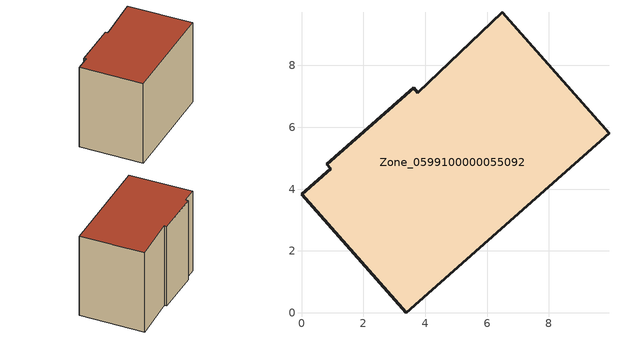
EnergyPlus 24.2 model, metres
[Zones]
Zone_0599100000055092
 floor ground (C_G): 3.63,7.28 3.77,7.12 6.49,9.72 9.94,5.8 3.38,0 0,3.83 0.95,4.66 0.82,4.81 z0
 wall outside (C_F): 3.63,7.28 0.82,4.81 0.95,4.66 0,3.83 3.38,0 9.94,5.8 6.49,9.72 3.77,7.12 3.63,7.28 z0:6.95
 roof outside (C_R): 3.77,7.12 3.63,7.28 0.82,4.81 0.95,4.66 0,3.83 3.38,0 9.94,5.8 6.49,9.72 z6.95
[BUILDING]
Pand.0599100000055092: North Axis=0; Terrain=City; Loads Convergence Tolerance Value=0.04; Temperature Convergence Tolerance Value=0.4; Solar Distribution=FullExterior; Maximum Number of Warmup Days=25; Minimum Number of Warmup Days=1
[Site:Location]
Rotterdam.The.Hague.AP_ZH_NLD Design_Conditions: Latitude=51.96; Longitude=4.45; Time Zone=1; Elevation=-4.5
[SITE:GROUNDTEMPERATURE:BUILDINGSURFACE]
18, 18, 18, 18, 18, 18, 18, 18, 18, 18, 18, 18
[MATERIAL] Thermal Absorptance=0.9; Solar Absorptance=0.7; Visible Absorptance=0.7
Name | Roughness | Thickness | Conductivity | Density | Specific Heat
G.TC.1946 | MediumSmooth | 0.15 | 1 | 540 | 1210
F.TC.1946 | Rough | 0.3 | 0.857143 | 1920 | 840
R.TC.1946 | MediumRough | 0.2 | 0.909091 | 1500 | 1000
[CONSTRUCTION]
C_G: G.TC.1946
C_F: F.TC.1946
C_R: R.TC.1946
[ZONE]
Zone_0599100000055092: Type=1; Multiplier=1; Ceiling Height=Autocalculate; Volume=Autocalculate; Floor Area=autocalculate; Part of Total Floor Area=Yes
[ZONEINFILTRATION:DESIGNFLOWRATE]
Infil_Zone_0599100000055092: Zone or ZoneList or Space or SpaceList=Zone_0599100000055092; Schedule=AlwaysOn; Design Flow Rate Calculation Method=Flow/Area; Flow Rate per Floor Area=0.003; Constant Term Coefficient=1; Temperature Term Coefficient=0; Velocity Term Coefficient=0; Velocity Squared Term Coefficient=0
[HVACTEMPLATE:ZONE:IDEALLOADSAIRSYSTEM]
Zone_0599100000055092: Maximum Heating Supply Air Temperature=50; Minimum Cooling Supply Air Temperature=13; Maximum Heating Supply Air Humidity Ratio=0.0156; Minimum Cooling Supply Air Humidity Ratio=0.0077; Heating Limit=NoLimit; Cooling Limit=NoLimit; Dehumidification Control Type=ConstantSensibleHeatRatio; Cooling Sensible Heat Ratio=0.7; Dehumidification Setpoint=60; Humidification Control Type=None; Humidification Setpoint=30; Outdoor Air Method=None; Outdoor Air Flow Rate per Person=0.00944; Outdoor Air Flow Rate per Zone Floor Area=0; Outdoor Air Flow Rate per Zone=0; Demand Controlled Ventilation Type=None; Outdoor Air Economizer Type=NoEconomizer; Heat Recovery Type=None; Sensible Heat Recovery Effectiveness=0.7; Latent Heat Recovery Effectiveness=0.65
[ZONECONTROL:THERMOSTAT]
ThermostatControl_Zone_0599100000055092: Zone or ZoneList=Zone_0599100000055092; Control Type Schedule=DualSetpointControlType; Control 1=Thermostat_Zone_0599100000055092; Temperature Difference Between Cutout And Setpoint=0
[THERMOSTATSETPOINT:DUALSETPOINT]
Thermostat_Zone_0599100000055092: Heating Setpoint Temperature Schedule=HeatingSetpoint_Zone_0599100000055092; Cooling Setpoint Temperature Schedule=CoolingSetpoint_Zone_0599100000055092
[SCHEDULE:COMPACT]
HeatingSetpoint_Zone_0599100000055092: Through: 12/31, For: AllDays, Until: 24:00, 21
CoolingSetpoint_Zone_0599100000055092: Through: 12/31, For: AllDays, Until: 24:00, 24
DualSetpointControlType: Through: 12/31, For: AllDays, Until: 24:00, 4
AlwaysOn: Through: 12/31, For: AllDays, Until: 24:00, 1
